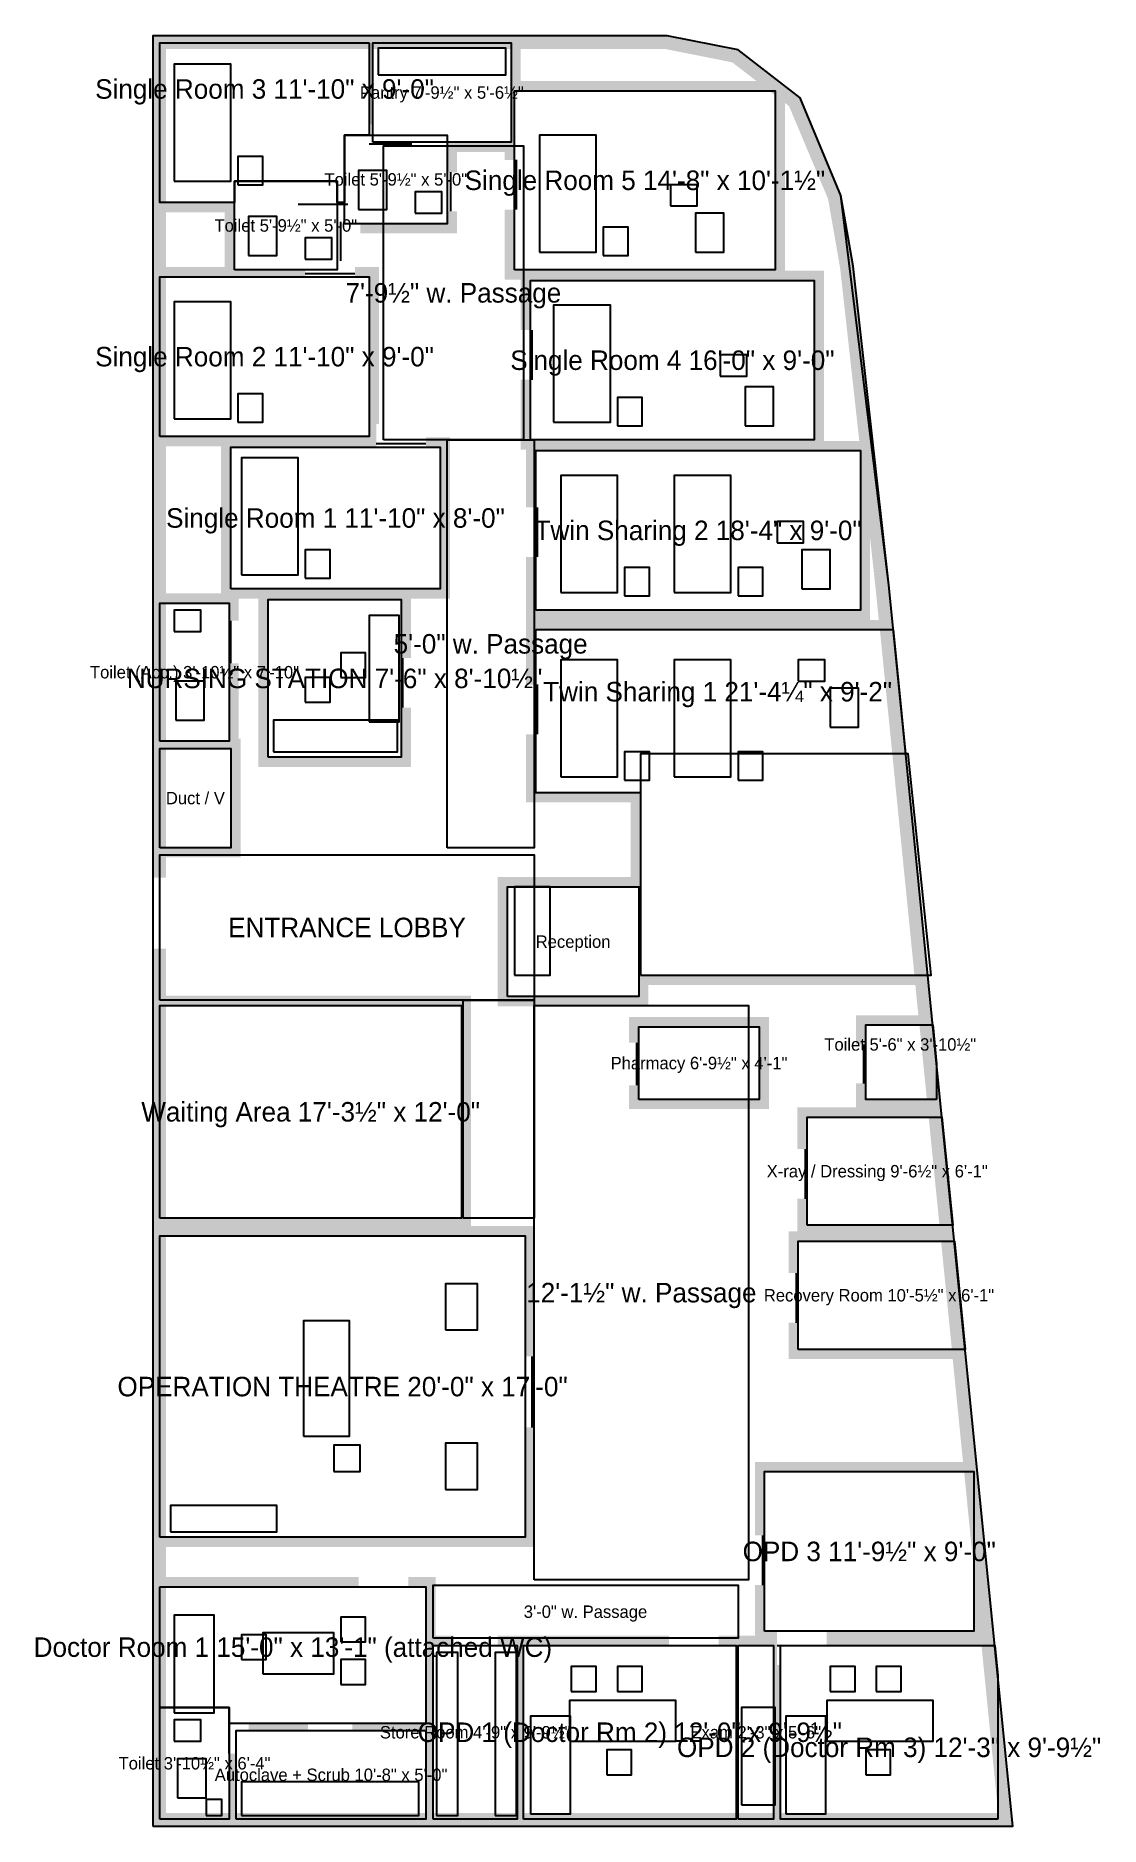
# Model space of a CAD drawing. Header units: feet. Extents: x -7 to 53, y 0 to 101.
import ezdxf
from ezdxf.enums import TextEntityAlignment as Align

# ---------------------------------------------------------------- set-up
doc = ezdxf.new("R2010")
doc.units = ezdxf.units.FT
for name, color, linetype in [('DOORS', 1, 'Continuous'), ('FURNITURE', 8, 'Continuous'), ('GLASS', 5, 'Continuous'), ('PLATE', 7, 'Continuous'), ('TEXT', 7, 'Continuous'), ('VOID', 6, 'Continuous'), ('WALL_FILL', 8, 'Continuous'), ('WALLS', 7, 'Continuous')]:
    doc.layers.add(name, color=color, linetype=linetype)

msp = doc.modelspace()

# ---------------------------------------------------------------- hatches: boundary and pattern name
at = {"layer": 'WALL_FILL'}
h = msp.add_hatch(color=8, dxfattribs=at)
h.paths.add_polyline_path([(0, 0), (0, 14.05), (0, 15.75), (0, 46.85), (0, 49.5), (0.75, 49.5), (0.75, 46.85), (17.95, 46.85), (17.95, 33.85), (21.55, 33.85), (21.55, 26.5), (21, 26.5), (21, 33.3), (0.75, 33.3), (0.75, 16.3), (21, 16.3), (21, 22.5), (21.55, 22.5), (21.55, 15.75), (0.75, 15.75), (0.75, 14.05), (11.6, 14.05), (11.6, 13.5), (0.75, 13.5), (0.75, 0.75), (4.3, 0.75), (4.3, 4.1), (4.7, 4.1), (4.7, 0.75), (15.4, 0.75), (15.4, 5.4), (11.25, 5.4), (11.25, 5.8), (15.4, 5.8), (15.4, 13.5), (14.4, 13.5), (14.4, 14.05), (15.95, 14.05), (15.95, 10.75), (16.95, 10.75), (16.95, 10.2), (15.8, 10.2), (15.8, 0.75), (20.55, 0.75), (20.55, 10.2), (19.45, 10.2), (19.45, 10.75), (20.35, 10.75), (21.1, 10.75), (29.1, 10.75), (29.1, 10.2), (20.9, 10.2), (20.9, 0.75), (32.9, 0.75), (32.9, 10.2), (31.9, 10.2), (31.9, 10.75), (32.45, 10.75), (33.45, 10.75), (33.95, 10.75), (33.95, 13.6), (34.5, 13.6), (34.5, 11), (35.2, 11), (35.2, 9.1), (35.4, 9.1), (35.4, 0.75), (47.65, 0.75), (47.65, 0.96), (46.73, 10.2), (38, 10.2), (38, 11), (46.3, 11), (46.3, 14.46), (45.75, 20), (34.5, 20), (34.5, 16.4), (33.95, 16.4), (33.95, 20.55), (45.69, 20.55), (45.11, 26.35), (35.85, 26.35), (35.85, 28.4), (36.4, 28.4), (36.4, 26.9), (45.06, 26.9), (44.45, 33), (36.4, 33), (36.4, 31.2), (35.85, 31.2), (35.85, 33.55), (36.35, 33.55), (36.35, 35.4), (36.9, 35.4), (36.9, 33.9), (44.36, 33.9), (43.75, 40), (36.9, 40), (36.9, 38.2), (36.35, 38.2), (36.35, 40.55), (39.65, 40.55), (39.65, 41.9), (40.2, 41.9), (40.2, 41), (43.65, 41), (43.23, 45.2), (40.2, 45.2), (40.2, 44.1), (39.65, 44.1), (39.65, 45.75), (43.17, 45.75), (43, 47.45), (27.95, 47.45), (27.95, 46.25), (19.45, 46.25), (19.45, 53.55), (26.95, 53.55), (26.95, 57.75), (21.05, 57.75), (21.05, 61.6), (21.6, 61.6), (21.6, 58.3), (27.5, 58.3), (27.5, 48), (42.95, 48), (41, 67.5), (21.6, 67.5), (21.6, 64.4), (21.05, 64.4), (21.05, 68.05), (21.05, 71.6), (21.6, 71.6), (21.6, 68.6), (39.9, 68.6), (39.9, 77.6), (21.6, 77.6), (21.6, 74.4), (21.05, 74.4), (21.05, 77.65), (20.75, 77.65), (20.75, 81.6), (21.3, 81.6), (21.3, 78.2), (37.3, 78.2), (37.3, 87.2), (21.3, 87.2), (21.3, 84.4), (20.75, 84.4), (20.75, 87.25), (19.85, 87.25), (19.85, 91.2), (20.4, 91.2), (20.4, 87.8), (35.1, 87.8), (35.1, 97.63), (34.75, 97.9), (20.4, 97.9), (20.4, 94), (19.85, 94), (19.85, 94.45), (17.15, 94.45), (17.15, 93.3), (16.6, 93.3), (16.6, 95), (20.2, 95), (20.2, 100.25), (12.4, 100.25), (12.4, 96), (12.2, 96), (12.2, 100.25), (0.75, 100.25), (0.75, 91.6), (4.6, 91.6), (4.6, 87.8), (8.6, 87.8), (8.6, 87.4), (0.75, 87.4), (0.75, 78.4), (12.2, 78.4), (12.2, 87.4), (11.4, 87.4), (11.4, 87.95), (12.75, 87.95), (12.75, 79.1), (12.6, 79.1), (12.6, 77.8), (4.4, 77.8), (4.4, 69.8), (16.2, 69.8), (16.2, 77.8), (15.4, 77.8), (15.4, 78.35), (16.75, 78.35), (16.75, 69.25), (14.55, 69.25), (14.55, 65.9), (14, 65.9), (14, 69.2), (6.5, 69.2), (6.5, 60.3), (14, 60.3), (14, 63.1), (14.55, 63.1), (14.55, 59.75), (5.95, 59.75), (5.95, 69.25), (4.85, 69.25), (4.85, 68), (4.3, 68), (4.3, 69), (0.75, 69), (0.75, 61.2), (4.3, 61.2), (4.3, 65.6), (4.85, 65.6), (4.85, 61.35), (4.95, 61.35), (4.95, 54.65), (0.75, 54.65), (0.75, 53.5), (0, 53.5), (0, 54.65), (0, 69.55), (0, 77.85), (0, 87.95), (0, 91.05), (0, 101), (20.75, 101), (29, 101), (33, 100.2), (35.27, 98.45), (36.5, 97.5), (38.8, 92), (39.5, 88), (41.5, 70), (41.7, 68.05), (41.75, 67.5), (43, 55), (44.5, 40), (46.85, 16.5), (47.42, 10.75), (48.2, 3), (48.5, 0), (48.2, 0), (0, 0)])
h.paths.add_polyline_path([(35, 0.75), (35, 10.2), (33, 10.2), (33, 0.75), (35, 0.75)], flags=16)
h.paths.add_polyline_path([(0.75, 46.3), (0.75, 34.3), (17.4, 34.3), (17.4, 46.3), (0.75, 46.3)], flags=16)
h.paths.add_polyline_path([(40.75, 69.92), (40.45, 72.66), (40.45, 68.05), (40.94, 68.05), (40.75, 69.92)], flags=16)
h.paths.add_polyline_path([(35.65, 87.75), (37.85, 87.75), (37.85, 78.15), (39.84, 78.15), (38.76, 87.89), (38.08, 91.79), (35.88, 97.03), (35.65, 97.21), (35.65, 87.75)], flags=16)
h.paths.add_polyline_path([(20.75, 98.45), (34.04, 98.45), (32.68, 99.5), (28.93, 100.25), (20.75, 100.25), (20.75, 98.45)], flags=16)
h.paths.add_polyline_path([(0.75, 87.95), (4.05, 87.95), (4.05, 91.05), (0.75, 91.05), (0.75, 87.95)], flags=16)
h.paths.add_polyline_path([(0.75, 69.55), (3.85, 69.55), (3.85, 77.85), (0.75, 77.85), (0.75, 69.55)], flags=16)
h.paths.add_polyline_path([(0.75, 55.2), (4.4, 55.2), (4.4, 60.8), (0.75, 60.8), (0.75, 55.2)], flags=16)
h.paths.add_polyline_path([(27.4, 53), (20, 53), (20, 46.8), (27.4, 46.8), (27.4, 53)], flags=16)
for points in [[(17.15, 89.85), (11.7, 89.85), (11.7, 90.4), (16.6, 90.4), (16.6, 91.1), (17.15, 91.1), (17.15, 89.85)], [(27.4, 41), (34.2, 41), (34.2, 45.1), (27.4, 45.1), (27.4, 44.2), (26.85, 44.2), (26.85, 45.65), (34.75, 45.65), (34.75, 40.45), (26.85, 40.45), (26.85, 41.8), (27.4, 41.8), (27.4, 41)], [(8.75, 5.4), (5.4, 5.4), (5.4, 5.8), (8.75, 5.8), (8.75, 5.4)]]:
    msp.add_hatch(color=8, dxfattribs=at).paths.add_polyline_path(points)

# ---------------------------------------------------------------- linework, layer by layer
at = {"layer": 'DOORS'}
for p, q in [((12.2, 94.9), (14.6, 94.9)), ((20.5, 91.2), (20.5, 94)), ((16.8, 91.1), (16.8, 93.3)), ((8.2, 91.5), (11, 91.5)), ((10.6, 88.3), (10.6, 90.5)), ((8.6, 87.6), (11.4, 87.6)), ((21.4, 81.6), (21.4, 84.4)), ((12.6, 78), (15.4, 78)), ((21.7, 71.6), (21.7, 74.4)), ((4.4, 65.6), (4.4, 68)), ((14.1, 63.1), (14.1, 65.9)), ((21.7, 61.6), (21.7, 64.4)), ((27.3, 41.8), (27.3, 44.2)), ((40.1, 41.9), (40.1, 44.1)), ((36.8, 35.4), (36.8, 38.2)), ((36.3, 28.4), (36.3, 31.2)), ((21.4, 22.5), (21.4, 26.5)), ((34.4, 13.6), (34.4, 16.4)), ((11.6, 13.5), (14.4, 13.5)), ((16.95, 10.2), (19.45, 10.2)), ((29.1, 10.2), (31.9, 10.2)), ((35.2, 10.2), (38, 10.2)), ((4.3, 4.1), (4.3, 6.3)), ((8.75, 5.4), (11.25, 5.4))]:
    msp.add_line(p, q, dxfattribs=at)
at = {"layer": 'FURNITURE'}
for points in [[(12.7, 98.8), (19.9, 98.8), (19.9, 100.3), (12.7, 100.3)], [(1.2, 92.8), (4.4, 92.8), (4.4, 99.4), (1.2, 99.4)], [(21.8, 88.8), (25, 88.8), (25, 95.4), (21.8, 95.4)], [(4.8, 92.6), (6.2, 92.6), (6.2, 94.2), (4.8, 94.2)], [(11.6, 91.2), (13.2, 91.2), (13.2, 93.4), (11.6, 93.4)], [(14.8, 91), (16.3, 91), (16.3, 92.2), (14.8, 92.2)], [(29.2, 91.4), (30.7, 91.4), (30.7, 92.6), (29.2, 92.6)], [(30.6, 88.8), (32.2, 88.8), (32.2, 91), (30.6, 91)], [(5.4, 88.6), (7, 88.6), (7, 90.8), (5.4, 90.8)], [(25.4, 88.6), (26.8, 88.6), (26.8, 90.2), (25.4, 90.2)], [(8.6, 88.4), (10.1, 88.4), (10.1, 89.6), (8.6, 89.6)], [(1.2, 79.4), (4.4, 79.4), (4.4, 86), (1.2, 86)], [(22.6, 79.2), (25.8, 79.2), (25.8, 85.8), (22.6, 85.8)], [(32, 81.8), (33.5, 81.8), (33.5, 83), (32, 83)], [(4.8, 79.2), (6.2, 79.2), (6.2, 80.8), (4.8, 80.8)], [(33.4, 79), (35, 79), (35, 81.2), (33.4, 81.2)], [(26.2, 79), (27.6, 79), (27.6, 80.6), (26.2, 80.6)], [(5, 70.6), (8.2, 70.6), (8.2, 77.2), (5, 77.2)], [(23, 69.6), (26.2, 69.6), (26.2, 76.2), (23, 76.2)], [(29.4, 69.6), (32.6, 69.6), (32.6, 76.2), (29.4, 76.2)], [(35.2, 72.4), (36.7, 72.4), (36.7, 73.6), (35.2, 73.6)], [(8.6, 70.4), (10, 70.4), (10, 72), (8.6, 72)], [(36.6, 69.8), (38.2, 69.8), (38.2, 72), (36.6, 72)], [(26.6, 69.4), (28, 69.4), (28, 71), (26.6, 71)], [(33, 69.4), (34.4, 69.4), (34.4, 71), (33, 71)], [(1.2, 67.4), (2.7, 67.4), (2.7, 68.6), (1.2, 68.6)], [(12.2, 62.3), (13.9, 62.3), (13.9, 68.3), (12.2, 68.3)], [(10.6, 64.8), (12, 64.8), (12, 66.2), (10.6, 66.2)], [(23, 59.2), (26.2, 59.2), (26.2, 65.8), (23, 65.8)], [(29.4, 59.2), (32.6, 59.2), (32.6, 65.8), (29.4, 65.8)], [(36.4, 64.6), (37.9, 64.6), (37.9, 65.8), (36.4, 65.8)], [(8.6, 63.4), (10, 63.4), (10, 64.8), (8.6, 64.8)], [(1.3, 62.4), (2.9, 62.4), (2.9, 64.6), (1.3, 64.6)], [(38.2, 62), (39.8, 62), (39.8, 64.2), (38.2, 64.2)], [(6.8, 60.6), (13.8, 60.6), (13.8, 62.4), (6.8, 62.4)], [(26.6, 59), (28, 59), (28, 60.6), (26.6, 60.6)], [(33, 59), (34.4, 59), (34.4, 60.6), (33, 60.6)], [(20.4, 48), (22.4, 48), (22.4, 53), (20.4, 53)], [(16.5, 28), (18.3, 28), (18.3, 30.6), (16.5, 30.6)], [(8.5, 22), (11.1, 22), (11.1, 28.5), (8.5, 28.5)], [(10.2, 20), (11.7, 20), (11.7, 21.5), (10.2, 21.5)], [(16.5, 19), (18.3, 19), (18.3, 21.6), (16.5, 21.6)], [(1, 16.6), (7, 16.6), (7, 18.1), (1, 18.1)], [(1.2, 6.4), (3.45, 6.4), (3.45, 11.9), (1.2, 11.9)], [(10.6, 10.4), (12, 10.4), (12, 11.8), (10.6, 11.8)], [(5, 9.4), (6.4, 9.4), (6.4, 10.8), (5, 10.8)], [(6.2, 8.6), (10.2, 8.6), (10.2, 10.9), (6.2, 10.9)], [(10.6, 8), (12, 8), (12, 9.4), (10.6, 9.4)], [(16, 0.6), (17.2, 0.6), (17.2, 9.8), (16, 9.8)], [(19.3, 0.6), (20.5, 0.6), (20.5, 9.8), (19.3, 9.8)], [(23.6, 7.6), (25, 7.6), (25, 9), (23.6, 9)], [(26.2, 7.6), (27.6, 7.6), (27.6, 9), (26.2, 9)], [(38.2, 7.6), (39.6, 7.6), (39.6, 9), (38.2, 9)], [(40.8, 7.6), (42.2, 7.6), (42.2, 9), (40.8, 9)], [(23.5, 4.8), (29.5, 4.8), (29.5, 7.1), (23.5, 7.1)], [(38, 4.8), (44, 4.8), (44, 7.1), (38, 7.1)], [(21.3, 0.7), (23.55, 0.7), (23.55, 6.2), (21.3, 6.2)], [(33.2, 1.2), (35.1, 1.2), (35.1, 6.7), (33.2, 6.7)], [(35.7, 0.7), (37.95, 0.7), (37.95, 6.2), (35.7, 6.2)], [(1.2, 4.8), (2.7, 4.8), (2.7, 6), (1.2, 6)], [(25.6, 2.9), (27, 2.9), (27, 4.3), (25.6, 4.3)], [(40.2, 2.9), (41.6, 2.9), (41.6, 4.3), (40.2, 4.3)], [(1.4, 1.6), (3, 1.6), (3, 3.8), (1.4, 3.8)], [(5, 0.6), (15, 0.6), (15, 2.5), (5, 2.5)], [(3, 0.6), (3.9, 0.6), (3.9, 1.5), (3, 1.5)]]:
    msp.add_lwpolyline(points, close=True, dxfattribs=at)
at = {"layer": 'GLASS'}
for p, q in [((29, 101), (10, 101)), ((41.5, 70), (38.8, 92)), ((43, 55), (41.5, 70)), ((44.5, 40), (43, 55)), ((48.5, 0), (44.5, 40))]:
    msp.add_line(p, q, dxfattribs=at)
at = {"layer": 'PLATE'}
msp.add_lwpolyline([(0, 0), (48.5, 0), (44.5, 40), (43, 55), (41.5, 70), (39.5, 88), (38.8, 92), (36.5, 97.5), (33, 100.2), (29, 101), (0, 101), (0, 0)], close=True, dxfattribs=at)
at = {"layer": 'VOID'}
msp.add_lwpolyline([(27.5, 48), (43.9, 48), (42.6, 60.5), (27.5, 60.5), (27.5, 48)], close=True, dxfattribs=at)
at = {"layer": 'WALLS'}
for points in [[(12.2, 100.6), (12.2, 95.4), (10.8, 95.4), (10.8, 91.6), (10.4, 91.6), (10.4, 92.8), (4.6, 92.8), (4.6, 91.6), (0.4, 91.6), (0.4, 100.6), (12.2, 100.6)], [(12.4, 95), (12.4, 100.6), (20.2, 100.6), (20.2, 95), (12.4, 95)], [(20.4, 87.8), (20.4, 97.9), (35.1, 97.9), (35.1, 87.8), (20.4, 87.8)], [(10.8, 90.4), (10.8, 95.4), (16.6, 95.4), (16.6, 90.4), (10.8, 90.4)], [(13, 78.2), (13, 94.8), (20.9, 94.8), (20.9, 78.2), (13, 78.2)], [(4.6, 87.8), (4.6, 92.8), (10.4, 92.8), (10.4, 87.8), (4.6, 87.8)], [(0.4, 78.4), (0.4, 87.4), (12.2, 87.4), (12.2, 78.4), (0.4, 78.4)], [(21.3, 78.2), (21.3, 87.2), (37.3, 87.2), (37.3, 78.2), (21.3, 78.2)], [(4.4, 69.8), (4.4, 77.8), (16.2, 77.8), (16.2, 69.8), (4.4, 69.8)], [(16.6, 55.2), (16.6, 78.2), (21.5, 78.2), (21.5, 55.2), (16.6, 55.2)], [(21.6, 68.6), (21.6, 77.6), (39.9, 77.6), (39.9, 68.6), (21.6, 68.6)], [(0.4, 61.2), (0.4, 69), (4.3, 69), (4.3, 61.2), (0.4, 61.2)], [(6.5, 60.3), (6.5, 69.2), (14, 69.2), (14, 60.3), (6.5, 60.3)], [(21.6, 67.5), (41.75, 67.5), (42.45, 60.5), (27.5, 60.5), (27.5, 58.3), (21.6, 58.3), (21.6, 67.5)], [(0.4, 55.2), (0.4, 60.8), (4.4, 60.8), (4.4, 55.2), (0.4, 55.2)], [(0.4, 46.6), (0.4, 54.8), (21.5, 54.8), (21.5, 46.6), (0.4, 46.6)], [(20, 46.8), (20, 53), (27.4, 53), (27.4, 46.8), (20, 46.8)], [(17.5, 34.3), (17.5, 46.6), (21.5, 46.6), (21.5, 34.3), (17.5, 34.3)], [(0.4, 34.3), (0.4, 46.3), (17.4, 46.3), (17.4, 34.3), (0.4, 34.3)], [(21.5, 13.9), (21.5, 46.3), (33.6, 46.3), (33.6, 13.9), (21.5, 13.9)], [(27.4, 41), (27.4, 45.1), (34.2, 45.1), (34.2, 41), (27.4, 41)], [(44.2, 41), (40.2, 41), (40.2, 45.2), (43.98, 45.2), (44.2, 43), (44.2, 41)], [(36.9, 33.9), (36.9, 40), (44.5, 40), (45.11, 33.9), (36.9, 33.9)], [(0.4, 16.3), (0.4, 33.3), (21, 33.3), (21, 16.3), (0.4, 16.3)], [(36.4, 26.9), (36.4, 33), (45.2, 33), (45.81, 26.9), (36.4, 26.9)], [(34.5, 11), (34.5, 20), (46.3, 20), (46.3, 11), (34.5, 11)], [(0.4, 13.5), (15.4, 13.5), (15.4, 5.8), (4.3, 5.8), (4.3, 6.7), (0.4, 6.7), (0.4, 13.5)], [(15.8, 10.6), (15.8, 13.6), (33, 13.6), (33, 10.6), (15.8, 10.6)], [(15.8, 0.4), (15.8, 10.2), (20.55, 10.2), (20.55, 0.4), (15.8, 0.4)], [(20.9, 0.4), (20.9, 10.2), (32.9, 10.2), (32.9, 0.4), (20.9, 0.4)], [(33, 0.4), (33, 10.2), (35, 10.2), (35, 0.4), (33, 0.4)], [(47.65, 0.4), (35.4, 0.4), (35.4, 10.2), (47.48, 10.2), (47.65, 8.5), (47.65, 0.4)], [(0.4, 0.4), (0.4, 6.7), (4.3, 6.7), (4.3, 0.4), (0.4, 0.4)], [(4.7, 0.4), (4.7, 5.4), (15.4, 5.4), (15.4, 0.4), (4.7, 0.4)]]:
    msp.add_lwpolyline(points, close=True, dxfattribs=at)

# ---------------------------------------------------------------- texts
at = {"layer": 'TEXT'}
for s, height, p in [('Single Room 3 11\'-10" x 9\'-0"', 1.1, (6.3, 98)), ('Pantry 7\'-9½" x 5\'-6½"', 0.7, (16.3, 97.8)), ('Toilet 5\'-9½" x 5\'-0"', 0.7, (13.7, 92.9)), ('Single Room 5 14\'-8" x 10\'-1½"', 1.1, (27.75, 92.85)), ('Toilet 5\'-9½" x 5\'-0"', 0.7, (7.5, 90.3)), ('7\'-9½" w. Passage', 1.1, (16.95, 86.5)), ('Single Room 2 11\'-10" x 9\'-0"', 1.1, (6.3, 82.9)), ('Single Room 4 16\'-0" x 9\'-0"', 1.1, (29.3, 82.7)), ('Single Room 1 11\'-10" x 8\'-0"', 1.1, (10.3, 73.8)), ('Twin Sharing 2 18\'-4" x 9\'-0"', 1.1, (30.75, 73.1)), ('5\'-0" w. Passage', 1.1, (19.05, 66.7)), ('Toilet (Acc.) 3\'-10½" x 7\'-10"', 0.7, (2.35, 65.1)), ('NURSING STATION 7\'-6" x 8\'-10½"', 1.1, (10.25, 64.75)), ('Twin Sharing 1 21\'-4¼" x 9\'-2"', 1.1, (31.85, 64)), ('Duct / V', 0.7, (2.4, 58)), ('ENTRANCE LOBBY', 1.1, (10.95, 50.7)), ('Reception', 0.7, (23.7, 49.9)), ('Toilet 5\'-6" x 3\'-10½"', 0.7, (42.15, 44.1)), ('Pharmacy 6\'-9½" x 4\'-1"', 0.7, (30.8, 43.05)), ('Waiting Area 17\'-3½" x 12\'-0"', 1.1, (8.9, 40.3)), ('X-ray / Dressing 9\'-6½" x 6\'-1"', 0.7, (40.85, 36.95)), ('12\'-1½" w. Passage', 1.1, (27.55, 30.1)), ('Recovery Room 10\'-5½" x 6\'-1"', 0.7, (40.95, 29.95)), ('OPERATION THEATRE 20\'-0" x 17\'-0"', 1.1, (10.7, 24.8)), ('OPD 3 11\'-9½" x 9\'-0"', 1.1, (40.4, 15.5)), ('3\'-0" w. Passage', 0.7, (24.4, 12.1)), ('Doctor Room 1 15\'-0" x 13\'-1" (attached WC)', 1.1, (7.9, 10.1)), ('Store Room 4\'-9" x 9\'-9½"', 0.7, (18.18, 5.3)), ('OPD 1 (Doctor Rm 2) 12\'-0" x 9\'-9½"', 1.1, (26.9, 5.3)), ('OPD 2 (Doctor Rm 3) 12\'-3" x 9\'-9½"', 1.1, (41.52, 4.45)), ('Exam 2\'-3" x 5\'-6"', 0.7, (34, 5.3)), ('Toilet 3\'-10½" x 6\'-4"', 0.7, (2.35, 3.55)), ('Autoclave + Scrub 10\'-8" x 5\'-0"', 0.7, (10.05, 2.9))]:
    msp.add_text(s, height=height, dxfattribs=at).set_placement(p, align=Align.MIDDLE_CENTER)

doc.saveas('drawing.dxf')
